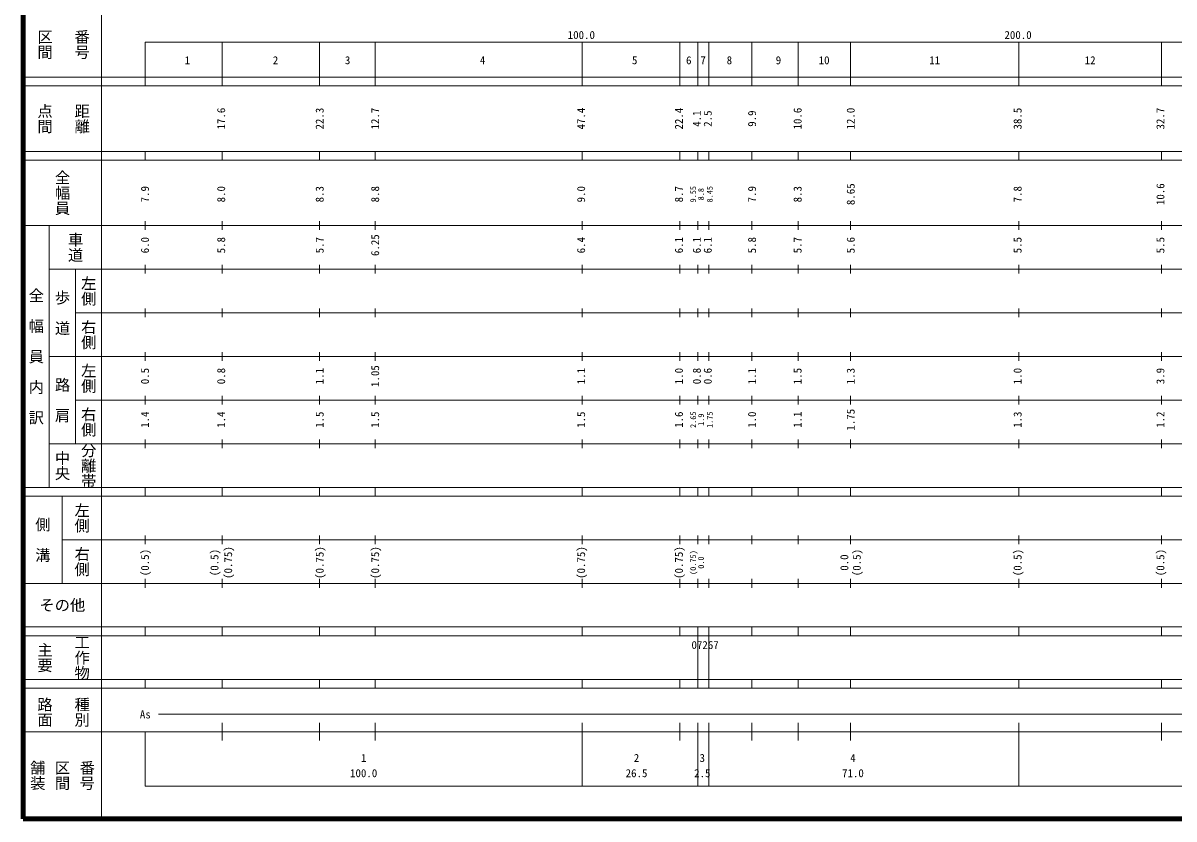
# Model space of a CAD drawing. Units: millimetres on the paper, enlarged 1000 times. Extents: x 40000 to 680000, y 20000 to 380000.
# Drawn here: x 40000 to 303547, y 20000 to 202409 of the extents above; entities that cross this region are included whole.
import ezdxf
from ezdxf.enums import TextEntityAlignment as Align

# ---------------------------------------------------------------- set-up
doc = ezdxf.new("R2010")
doc.units = ezdxf.units.MM
doc.header["$LTSCALE"] = 1000
doc.layers.add('M-TTL', color=2, linetype='Continuous', lineweight=140)
doc.layers.add('M-TTL-BAND', color=7, linetype='Continuous', lineweight=13)
doc.styles.add('@ＭＳ ゴシック', font='')
doc.styles.add('ＭＳ ゴシック', font='')
doc.styles.get('@ＭＳ ゴシック').set_extended_font_data('@MS Gothic')
doc.styles.get('ＭＳ ゴシック').set_extended_font_data('MS Gothic')

msp = doc.modelspace()

# ---------------------------------------------------------------- linework, layer by layer
at = {"layer": 'M-TTL'}
for p, q in [((40000, 380000), (40000, 20000)), ((40000, 20000), (680000, 20000))]:
    msp.add_line(p, q, dxfattribs=at)
at = {"layer": 'M-TTL-BAND'}
for p, q in [((58000, 370000), (58000, 20000)), ((68000, 198000), (579000, 198000)), ((68000, 198000), (68000, 188000)), ((85600, 188000), (85600, 198000)), ((107900, 188000), (107900, 198000)), ((120600, 188000), (120600, 198000)), ((168000, 188000), (168000, 198000)), ((190400, 188000), (190400, 198000)), ((194500, 188000), (194500, 198000)), ((197000, 188000), (197000, 198000)), ((206900, 188000), (206900, 198000)), ((217500, 188000), (217500, 198000)), ((229500, 188000), (229500, 198000)), ((268000, 188000), (268000, 198000)), ((300700, 188000), (300700, 198000)), ((40000, 190000), (579000, 190000)), ((40000, 188000), (579000, 188000)), ((40000, 173000), (579000, 173000)), ((68000, 171000), (68000, 173000)), ((85600, 171000), (85600, 173000)), ((107900, 171000), (107900, 173000)), ((120600, 171000), (120600, 173000)), ((168000, 171000), (168000, 173000)), ((190400, 171000), (190400, 173000)), ((194500, 171000), (194500, 173000)), ((197000, 171000), (197000, 173000)), ((206900, 171000), (206900, 173000)), ((217500, 171000), (217500, 173000)), ((229500, 171000), (229500, 173000)), ((268000, 171000), (268000, 173000)), ((300700, 171000), (300700, 173000)), ((40000, 171000), (579000, 171000)), ((40000, 156000), (579000, 156000)), ((46000, 96000), (46000, 156000)), ((68000, 155000), (68000, 157000)), ((85600, 155000), (85600, 157000)), ((107900, 155000), (107900, 157000)), ((120600, 155000), (120600, 157000)), ((168000, 155000), (168000, 157000)), ((190400, 155000), (190400, 157000)), ((194500, 155000), (194500, 157000)), ((197000, 155000), (197000, 157000)), ((206900, 155000), (206900, 157000)), ((217500, 155000), (217500, 157000)), ((229500, 155000), (229500, 157000)), ((268000, 155000), (268000, 157000)), ((300700, 155000), (300700, 157000)), ((46000, 146000), (579000, 146000)), ((52000, 146000), (52000, 106000)), ((68000, 145000), (68000, 147000)), ((85600, 145000), (85600, 147000)), ((107900, 145000), (107900, 147000)), ((120600, 145000), (120600, 147000)), ((168000, 145000), (168000, 147000)), ((190400, 145000), (190400, 147000)), ((194500, 145000), (194500, 147000)), ((197000, 145000), (197000, 147000)), ((206900, 145000), (206900, 147000)), ((217500, 145000), (217500, 147000)), ((229500, 145000), (229500, 147000)), ((268000, 145000), (268000, 147000)), ((300700, 145000), (300700, 147000)), ((52000, 136000), (579000, 136000)), ((68000, 135000), (68000, 137000)), ((85600, 135000), (85600, 137000)), ((107900, 135000), (107900, 137000)), ((120600, 135000), (120600, 137000)), ((168000, 135000), (168000, 137000)), ((190400, 135000), (190400, 137000)), ((194500, 135000), (194500, 137000)), ((197000, 135000), (197000, 137000)), ((206900, 135000), (206900, 137000)), ((217500, 135000), (217500, 137000)), ((229500, 135000), (229500, 137000)), ((268000, 135000), (268000, 137000)), ((300700, 135000), (300700, 137000)), ((68000, 125000), (68000, 127000)), ((85600, 125000), (85600, 127000)), ((107900, 125000), (107900, 127000)), ((120600, 125000), (120600, 127000)), ((168000, 125000), (168000, 127000)), ((190400, 125000), (190400, 127000)), ((194500, 125000), (194500, 127000)), ((197000, 125000), (197000, 127000)), ((206900, 125000), (206900, 127000)), ((217500, 125000), (217500, 127000)), ((229500, 125000), (229500, 127000)), ((268000, 125000), (268000, 127000)), ((300700, 125000), (300700, 127000)), ((46000, 126000), (579000, 126000)), ((52000, 116000), (579000, 116000)), ((68000, 115000), (68000, 117000)), ((85600, 115000), (85600, 117000)), ((107900, 115000), (107900, 117000)), ((120600, 115000), (120600, 117000)), ((168000, 115000), (168000, 117000)), ((190400, 115000), (190400, 117000)), ((194500, 115000), (194500, 117000)), ((197000, 115000), (197000, 117000)), ((206900, 115000), (206900, 117000)), ((217500, 115000), (217500, 117000)), ((229500, 115000), (229500, 117000)), ((268000, 115000), (268000, 117000)), ((300700, 115000), (300700, 117000)), ((46000, 106000), (579000, 106000)), ((68000, 105000), (68000, 107000)), ((85600, 105000), (85600, 107000)), ((107900, 105000), (107900, 107000)), ((120600, 105000), (120600, 107000)), ((168000, 105000), (168000, 107000)), ((190400, 105000), (190400, 107000)), ((194500, 105000), (194500, 107000)), ((197000, 105000), (197000, 107000)), ((206900, 105000), (206900, 107000)), ((217500, 105000), (217500, 107000)), ((229500, 105000), (229500, 107000)), ((268000, 105000), (268000, 107000)), ((300700, 105000), (300700, 107000)), ((40000, 96000), (579000, 96000)), ((68000, 94000), (68000, 96000)), ((85600, 94000), (85600, 96000)), ((107900, 94000), (107900, 96000)), ((120600, 94000), (120600, 96000)), ((168000, 94000), (168000, 96000)), ((190400, 94000), (190400, 96000)), ((194500, 94000), (194500, 96000)), ((197000, 94000), (197000, 96000)), ((206900, 94000), (206900, 96000)), ((217500, 94000), (217500, 96000)), ((229500, 94000), (229500, 96000)), ((268000, 94000), (268000, 96000)), ((300700, 94000), (300700, 96000)), ((40000, 94000), (579000, 94000)), ((49000, 94000), (49000, 74000)), ((68000, 83000), (68000, 85000)), ((85600, 83000), (85600, 85000)), ((107900, 83000), (107900, 85000)), ((120600, 83000), (120600, 85000)), ((168000, 83000), (168000, 85000)), ((190400, 83000), (190400, 85000)), ((194500, 83000), (194500, 85000)), ((197000, 83000), (197000, 85000)), ((206900, 83000), (206900, 85000)), ((217500, 83000), (217500, 85000)), ((229500, 83000), (229500, 85000)), ((268000, 83000), (268000, 85000)), ((300700, 83000), (300700, 85000)), ((49000, 84000), (579000, 84000)), ((40000, 74000), (579000, 74000)), ((68000, 73000), (68000, 75000)), ((85600, 73000), (85600, 75000)), ((107900, 73000), (107900, 75000)), ((120600, 73000), (120600, 75000)), ((168000, 73000), (168000, 75000)), ((190400, 73000), (190400, 75000)), ((194500, 73000), (194500, 75000)), ((197000, 73000), (197000, 75000)), ((206900, 73000), (206900, 75000)), ((217500, 73000), (217500, 75000)), ((229500, 73000), (229500, 75000)), ((268000, 73000), (268000, 75000)), ((300700, 73000), (300700, 75000)), ((40000, 64000), (579000, 64000)), ((68000, 62000), (68000, 64000)), ((85600, 62000), (85600, 64000)), ((107900, 62000), (107900, 64000)), ((120600, 62000), (120600, 64000)), ((168000, 62000), (168000, 64000)), ((190400, 62000), (190400, 64000)), ((194500, 52000), (194500, 64000)), ((197000, 50000), (197000, 64000)), ((206900, 62000), (206900, 64000)), ((217500, 62000), (217500, 64000)), ((229500, 62000), (229500, 64000)), ((268000, 62000), (268000, 64000)), ((300700, 62000), (300700, 64000)), ((40000, 62000), (579000, 62000)), ((40000, 52000), (579000, 52000)), ((68000, 50000), (68000, 52000)), ((85600, 50000), (85600, 52000)), ((107900, 50000), (107900, 52000)), ((120600, 50000), (120600, 52000)), ((168000, 50000), (168000, 52000)), ((190400, 50000), (190400, 52000)), ((194500, 50000), (194500, 52000)), ((206900, 50000), (206900, 52000)), ((217500, 50000), (217500, 52000)), ((229500, 50000), (229500, 52000)), ((268000, 50000), (268000, 52000)), ((300700, 50000), (300700, 52000)), ((40000, 50000), (579000, 50000)), ((71000, 44000), (439000, 44000)), ((40000, 40000), (579000, 40000)), ((68000, 40000), (68000, 27500)), ((85600, 38000), (85600, 42000)), ((107900, 38000), (107900, 42000)), ((120600, 38000), (120600, 42000)), ((168000, 27500), (168000, 42000)), ((190400, 38000), (190400, 42000)), ((194500, 27500), (194500, 42000)), ((197000, 27500), (197000, 42000)), ((206900, 38000), (206900, 42000)), ((217500, 38000), (217500, 42000)), ((229500, 38000), (229500, 42000)), ((268000, 27500), (268000, 42000)), ((300700, 38000), (300700, 42000)), ((68000, 27500), (579000, 27500))]:
    msp.add_line(p, q, dxfattribs=at)

# ---------------------------------------------------------------- texts
at = {"layer": 'M-TTL-BAND', "style": '@ＭＳ ゴシック'}
for s, p in [('区間', (45000, 197500)), ('番号', (53500, 197500)), ('点間', (45000, 180500)), ('距離', (53500, 180500)), ('全幅員', (49000, 163500)), ('車道', (52000, 151000)), ('左側', (55000, 141000)), ('全\u3000幅\u3000員\u3000内\u3000訳', (43000, 126000)), ('歩\u3000道', (49000, 136000)), ('右側', (55000, 131000)), ('左側', (55000, 121000)), ('路\u3000肩', (49000, 116000)), ('右側', (55000, 111000)), ('分離帯', (55000, 101000)), ('中央', (49000, 101000)), ('左側', (53500, 89000)), ('側\u3000溝', (44500, 84000)), ('右側', (53500, 79000)), ('工作物', (53500, 57000)), ('主要', (45000, 57000)), ('路面', (45000, 44500)), ('種別', (53500, 44500)), ('舗装', (43333, 30000)), ('区間', (49000, 30000)), ('番号', (54667, 30000))]:
    msp.add_text(s, height=2566, rotation=270, dxfattribs=at).set_placement(p, align=Align.MIDDLE_CENTER)
at = {"layer": 'M-TTL-BAND', "style": 'ＭＳ ゴシック'}
for s, p in [('100.0', (167844, 198195)), ('200.0', (267844, 198195)), ('1', (77632, 192405)), ('2', (97817, 192405)), ('3', (114322, 192405)), ('4', (145233, 192405)), ('5', (180054, 192405)), ('6', (192448, 192405)), ('7', (195727, 192405)), ('8', (201743, 192405)), ('9', (212984, 192405)), ('10', (223433, 192405)), ('11', (248750, 192405)), ('12', (284350, 192405)), ('07267', (196179, 58405)), ('As', (68000, 42500)), ('1', (118000, 32523)), ('2', (180479, 32523)), ('3', (195537, 32523)), ('4', (230032, 32523)), ('100.0', (118000, 29033)), ('26.5', (180479, 29033)), ('2.5', (195537, 29033)), ('71.0', (230032, 29033))]:
    msp.add_text(s, height=1833, dxfattribs=at).set_placement(p, align=Align.BOTTOM_CENTER)
for s, height, p in [('17.6', 1833, (86830, 180500)), ('22.3', 1833, (109389, 180500)), ('12.7', 1833, (122089, 180500)), ('47.4', 1833, (169254, 180500)), ('22.4', 1833, (191650, 180500)), ('4.1', 1833, (195750, 180500)), ('2.5', 1833, (198250, 180500)), ('9.9', 1833, (208389, 180500)), ('10.6', 1833, (218827, 180500)), ('12.0', 1833, (230989, 180500)), ('38.5', 1833, (269199, 180500)), ('32.7', 1833, (301899, 180500)), ('7.9', 1833, (69385, 163174)), ('8.0', 1833, (86830, 163174)), ('8.3', 1833, (109389, 163174)), ('8.8', 1833, (122089, 163174)), ('9.0', 1833, (169254, 163174)), ('8.7', 1833, (191650, 163174)), ('9.55', 1320, (194500, 163174)), ('8.8', 1320, (196300, 163174)), ('8.45', 1320, (198312, 163174)), ('7.9', 1833, (208389, 163174)), ('8.3', 1833, (218827, 163174)), ('8.65', 1833, (230989, 163174)), ('7.8', 1833, (269199, 163174)), ('10.6', 1833, (301899, 163174)), ('6.0', 1833, (69385, 151500)), ('5.8', 1833, (86830, 151500)), ('5.7', 1833, (109389, 151500)), ('6.25', 1833, (122089, 151500)), ('6.4', 1833, (169254, 151500)), ('6.1', 1833, (191650, 151500)), ('6.1', 1833, (195750, 151500)), ('6.1', 1833, (198250, 151500)), ('5.8', 1833, (208389, 151500)), ('5.7', 1833, (218827, 151500)), ('5.6', 1833, (230989, 151500)), ('5.5', 1833, (269199, 151500)), ('5.5', 1833, (301899, 151500)), ('0.5', 1833, (69385, 121500)), ('0.8', 1833, (86830, 121500)), ('1.1', 1833, (109389, 121500)), ('1.05', 1833, (122089, 121500)), ('1.1', 1833, (169254, 121500)), ('1.0', 1833, (191650, 121500)), ('0.8', 1833, (195750, 121500)), ('0.6', 1833, (198250, 121500)), ('1.1', 1833, (208389, 121500)), ('1.5', 1833, (218827, 121500)), ('1.3', 1833, (230989, 121500)), ('1.0', 1833, (269199, 121500)), ('3.9', 1833, (301899, 121500)), ('1.75', 1833, (230989, 111500)), ('1.4', 1833, (69385, 111500)), ('1.4', 1833, (86830, 111500)), ('1.5', 1833, (109389, 111500)), ('1.5', 1833, (122089, 111500)), ('1.5', 1833, (169254, 111500)), ('1.6', 1833, (191650, 111500)), ('2.65', 1320, (194500, 111500)), ('1.9', 1320, (196300, 111500)), ('1.75', 1320, (198312, 111500)), ('1.0', 1833, (208389, 111500)), ('1.1', 1833, (218827, 111500)), ('1.3', 1833, (269199, 111500)), ('1.2', 1833, (301899, 111500)), ('(0.75)', 1833, (88430, 78764)), ('(0.75)', 1833, (109389, 78764)), ('(0.75)', 1833, (122089, 78764)), ('(0.75)', 1833, (169254, 78764)), ('(0.75)', 1833, (191650, 78764)), ('(0.5)', 1833, (69385, 78764)), ('(0.5)', 1833, (85299, 78764)), ('(0.75)', 1320, (194500, 78764)), ('0.0', 1320, (196300, 78764)), ('0.0', 1833, (229522, 78764)), ('(0.5)', 1833, (232371, 78764)), ('(0.5)', 1833, (269199, 78764)), ('(0.5)', 1833, (301899, 78764))]:
    msp.add_text(s, height=height, rotation=90, dxfattribs=at).set_placement(p, align=Align.BOTTOM_CENTER)
msp.add_text('その他', height=2566, dxfattribs=at).set_placement((49000, 69000), align=Align.MIDDLE_CENTER)

doc.saveas('drawing.dxf')
